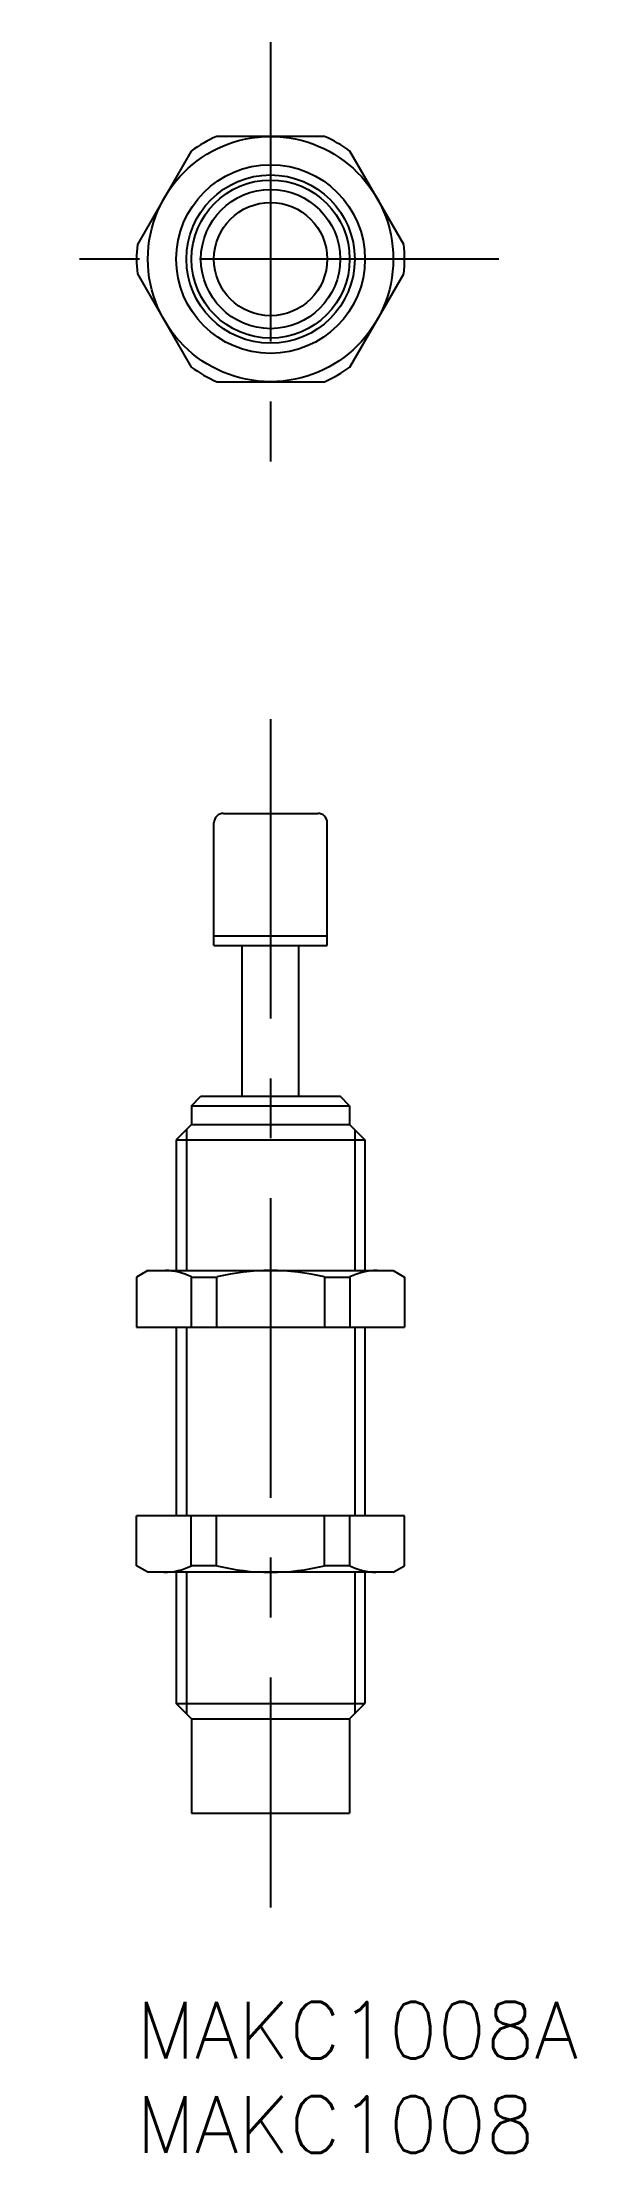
# Model space of a CAD drawing. Extents: x -5 to 23, y -8 to 104.
import ezdxf

# ---------------------------------------------------------------- set-up
doc = ezdxf.new("R2010")
doc.units = 0
doc.header["$LTSCALE"] = 0.5
doc.linetypes.add('CENTER', pattern=[50.8, 31.75, -6.35, 6.35, -6.35])
for name, color, linetype in [('MSM_CENTER', 1, 'CENTER'), ('MSM_CONTINUOUS', 7, 'CONTINUOUS'), ('MSM_NARROW', 5, 'CONTINUOUS'), ('MSM_PART_NUMBER', 7, 'CONTINUOUS')]:
    doc.layers.add(name, color=color, linetype=linetype)
doc.styles.get("Standard").update_dxf_attribs({"font": 'txt.shx', "height": 3, "bigfont": 'bigfont.shx'})

# ---------------------------------------------------------------- blocks, each defined once
blk = doc.blocks.new('*U2')
at = {"layer": 'MSM_PART_NUMBER'}
blk.add_text('MAKC1008A', height=3, dxfattribs=at).set_placement((0, -3))
blk = doc.blocks.new('*U3')
at = {"layer": 'MSM_PART_NUMBER'}
blk.add_text('MAKC1008', height=3, dxfattribs=at).set_placement((0, -8))

msp = doc.modelspace()

# ---------------------------------------------------------------- linework, layer by layer
at = {"layer": 'MSM_CENTER'}
for p, q in [((7.1, 103.88), (7.1, 80.88)), ((19.2, 92.38), (-5, 92.38)), ((7.1, 68), (7.1, 5))]:
    msp.add_line(p, q, dxfattribs=at)
at = {"layer": 'MSM_CONTINUOUS'}
for p, q in [((9.96, 98.88), (4.24, 98.88)), ((2.9, 98.1), (0.04, 93.15)), ((14.16, 93.15), (11.3, 98.1)), ((0.04, 91.6), (2.9, 86.65)), ((11.3, 86.65), (14.16, 91.6)), ((4.24, 85.88), (9.96, 85.88)), ((4.6, 63), (9.6, 63)), ((4.1, 56), (4.1, 62.5)), ((10.1, 56), (10.1, 62.5)), ((4.1, 56.5), (10.1, 56.5)), ((4.1, 56), (10.1, 56)), ((5.6, 48), (5.6, 56)), ((8.6, 48), (8.6, 56)), ((2.91, 47.5), (3.41, 48)), ((2.91, 47.5), (11.29, 47.5)), ((2.91, 47.5), (2.91, 46.5)), ((3.41, 48), (10.79, 48)), ((11.29, 47.5), (10.79, 48)), ((11.29, 47.5), (11.29, 46.5)), ((2.91, 46.5), (2.1, 45.69)), ((2.91, 46.5), (11.29, 46.5)), ((11.29, 46.5), (12.1, 45.69)), ((2.1, 45.69), (2.1, 38.77)), ((2.1, 45.69), (12.1, 45.69)), ((12.1, 45.69), (12.1, 38.77)), ((0.6, 38.77), (0, 38.42)), ((0, 38.42), (0, 35.77)), ((0.6, 38.77), (13.6, 38.77)), ((2.9, 38.42), (2.9, 35.77)), ((2.9, 38.42), (4.24, 38.42)), ((4.24, 38.42), (4.24, 35.77)), ((9.96, 38.42), (11.3, 38.42)), ((9.96, 38.42), (9.96, 35.77)), ((11.3, 38.42), (11.3, 35.77)), ((13.6, 38.77), (14.2, 38.42)), ((14.2, 38.42), (14.2, 35.77)), ((0, 35.77), (14.2, 35.77)), ((2.1, 35.77), (2.1, 25.77)), ((3.55, 35.77), (3.55, 35.77)), ((12.1, 35.77), (12.1, 25.77)), ((14.2, 25.77), (0, 25.77)), ((0, 23.12), (0, 25.77)), ((2.9, 23.12), (2.9, 25.77)), ((4.24, 23.12), (4.24, 25.77)), ((9.96, 23.12), (9.96, 25.77)), ((10.65, 25.77), (10.65, 25.77)), ((11.3, 23.12), (11.3, 25.77)), ((14.2, 23.12), (14.2, 25.77)), ((0.6, 22.77), (0, 23.12)), ((13.6, 22.77), (0.6, 22.77)), ((2.1, 22.77), (2.1, 15.81)), ((4.24, 23.12), (2.9, 23.12)), ((11.3, 23.12), (9.96, 23.12)), ((12.1, 22.77), (12.1, 15.81)), ((13.6, 22.77), (14.2, 23.12)), ((2.1, 15.81), (12.1, 15.81)), ((2.91, 15), (2.1, 15.81)), ((11.29, 15), (12.1, 15.81)), ((2.91, 15), (2.91, 10)), ((2.91, 15), (11.29, 15)), ((11.29, 15), (11.29, 10)), ((2.91, 10), (11.29, 10))]:
    msp.add_line(p, q, dxfattribs=at)
for radius in [6.5, 5, 4.19, 3.69, 3]:
    msp.add_circle((7.1, 92.38), radius, dxfattribs=at)
for centre, radius, start, end in [((7.1, 92.38), 7.1, 113.7242, 126.2758), ((7.1, 92.38), 7.1, 53.7242, 66.2758), ((7.1, 92.38), 7.1, 173.7242, 186.2758), ((7.1, 92.38), 7.1, 353.7242, 6.2758), ((7.1, 92.38), 7.1, 233.7242, 246.2758), ((7.1, 92.38), 7.1, 293.7242, 306.2758), ((4.6, 62.5), 0.5, 90, 180), ((9.6, 62.5), 0.5, 0, 90), ((1.45, 35.56), 3.21, 63.1195, 88.6675), ((7.1, 26.82), 11.95, 76.1713, 103.8287), ((12.75, 35.56), 3.21, 90, 116.8805), ((1.45, 25.98), 3.21, 270, 296.8805), ((7.1, 34.72), 11.95, 256.1713, 283.8287), ((12.75, 25.98), 3.21, 243.1195, 268.6675)]:
    msp.add_arc(centre, radius, start, end, dxfattribs=at)
at = {"layer": 'MSM_NARROW'}
for p, q in [((2.64, 46.23), (2.64, 38.77)), ((11.56, 46.23), (11.56, 38.77)), ((2.64, 35.77), (2.64, 25.77)), ((11.56, 35.77), (11.56, 25.77)), ((2.64, 22.77), (2.64, 15.27)), ((11.56, 22.77), (11.56, 15.27))]:
    msp.add_line(p, q, dxfattribs=at)
msp.add_circle((7.1, 92.38), 4.46, dxfattribs=at)

# ---------------------------------------------------------------- block references
at = {"layer": 'MSM_CONTINUOUS'}
for name in ['*U2', '*U3']:
    msp.add_blockref(name, (0, 0), dxfattribs=at)

doc.saveas('drawing.dxf')
